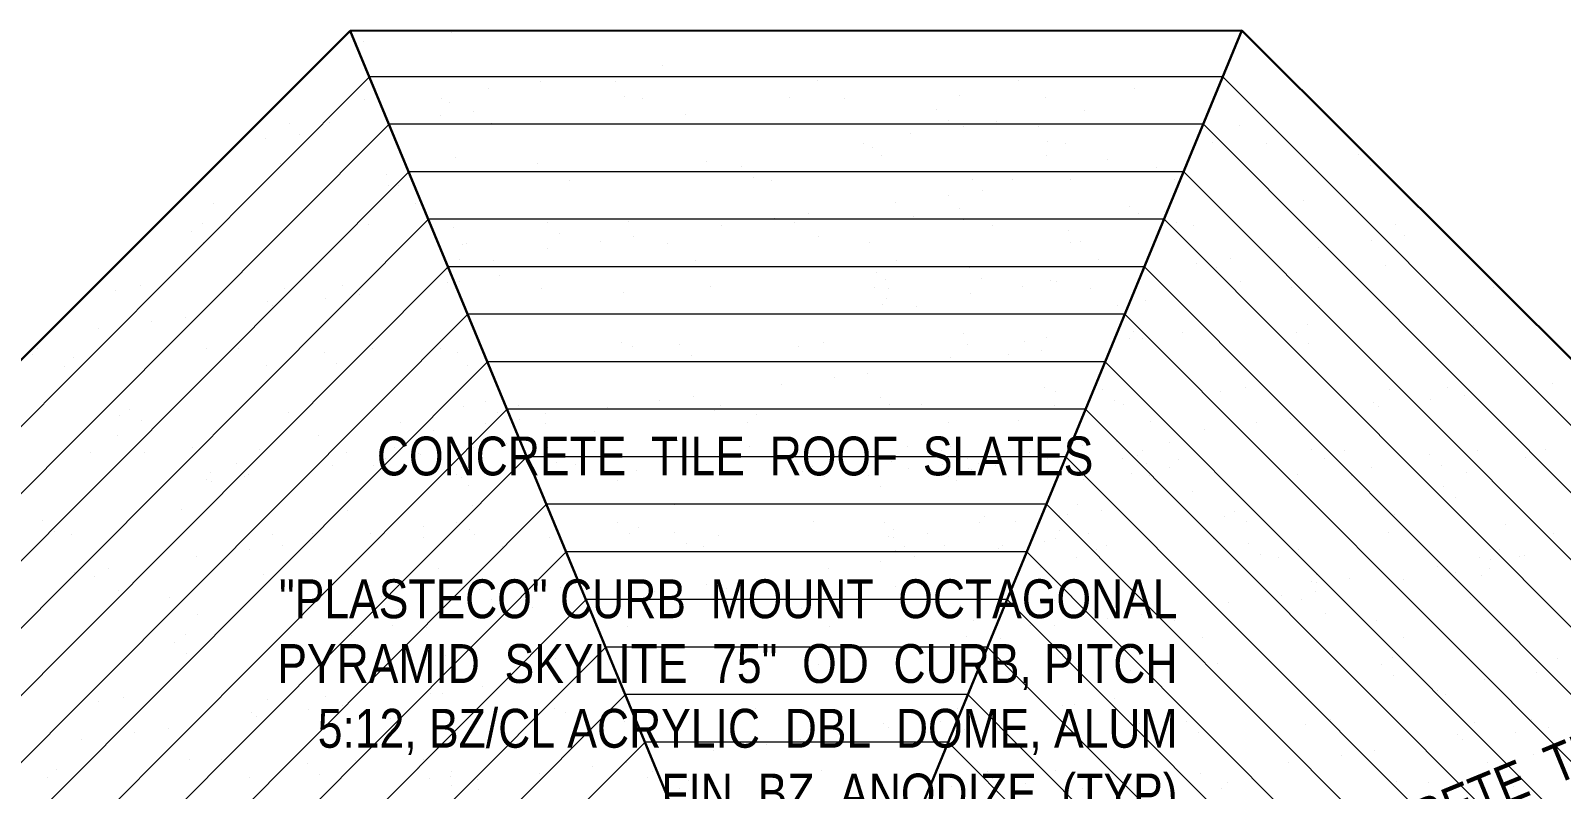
# Model space of a CAD drawing. Header units: inches. Extents: x 279 to 11006, y 233 to 7807.
# Drawn here: x 2671.3 to 3026.2, y 7631.5 to 7807.3 of the extents above; entities that cross this region are included whole.
import ezdxf

# ---------------------------------------------------------------- set-up
doc = ezdxf.new("R2010")
doc.units = ezdxf.units.IN
doc.header["$MEASUREMENT"] = 0
doc.linetypes.add('HIDDEN', pattern=[0.375, 0.25, -0.125])
doc.layers.add('ROOF LINE', color=7, linetype='Continuous', lineweight=30)
doc.layers.add('ROOFLINE', color=7, linetype='HIDDEN', lineweight=30)
doc.styles.add('ARCHENT', font='technical.ttf', dxfattribs={"height": 6})

msp = doc.modelspace()

# ---------------------------------------------------------------- linework, layer by layer
at = {"layer": 'ROOF LINE'}
for p, q in [((2599.04, 7661), (2745.41, 7807.27)), ((2745.41, 7807.27), (2952.16, 7807.28)), ((2952.16, 7807.28), (3098.73, 7661.15))]:
    msp.add_line(p, q, dxfattribs=at)
at = {"layer": 'ROOF LINE', "color": 93}
for p, q in [((2832.76, 7596.54), (2745.41, 7807.27)), ((2865.07, 7596.56), (2952.16, 7807.28))]:
    msp.add_line(p, q, dxfattribs=at)
at = {"layer": 'ROOF LINE', "color": 93, "lineweight": 9}
for p, q in [((2610.06, 7656.44), (2749.84, 7796.6)), ((2947.75, 7796.61), (2749.84, 7796.6)), ((2947.75, 7796.61), (3087.58, 7656.52)), ((2621.06, 7651.88), (2754.4, 7785.59)), ((2943.2, 7785.6), (2754.4, 7785.59)), ((2943.2, 7785.6), (3076.59, 7651.96)), ((2632.06, 7647.33), (2758.96, 7774.58)), ((2938.65, 7774.59), (2758.96, 7774.58)), ((2938.65, 7774.59), (3065.6, 7647.41)), ((2643.06, 7642.78), (2763.53, 7763.57)), ((2934.1, 7763.58), (2763.53, 7763.57)), ((2934.1, 7763.58), (3054.61, 7642.85)), ((2654.06, 7638.22), (2768.09, 7752.56)), ((2929.55, 7752.57), (2768.09, 7752.56)), ((2929.55, 7752.57), (3043.62, 7638.29)), ((2665.06, 7633.67), (2772.65, 7741.55)), ((2925, 7741.56), (2772.65, 7741.55)), ((2925, 7741.56), (3032.64, 7633.73)), ((2676.06, 7629.11), (2777.22, 7730.54)), ((2920.45, 7730.55), (2777.22, 7730.54)), ((2920.45, 7730.55), (3021.65, 7629.17)), ((2687.06, 7624.56), (2781.78, 7719.54)), ((2915.9, 7719.54), (2781.78, 7719.54)), ((2915.9, 7719.54), (3010.66, 7624.61)), ((2698.06, 7620), (2786.34, 7708.53)), ((2911.35, 7708.53), (2786.34, 7708.53)), ((2911.35, 7708.53), (2999.67, 7620.05)), ((2709.06, 7615.45), (2790.91, 7697.52)), ((2906.8, 7697.52), (2790.91, 7697.52)), ((2906.8, 7697.52), (2988.68, 7615.5)), ((2720.07, 7610.9), (2795.47, 7686.51)), ((2902.25, 7686.51), (2795.47, 7686.51)), ((2902.25, 7686.51), (2977.69, 7610.94)), ((2731.08, 7606.29), (2800.08, 7675.49)), ((2897.7, 7675.49), (2800.08, 7675.49)), ((2897.7, 7675.49), (2966.69, 7606.37)), ((2742.08, 7601.74), (2804.62, 7664.45)), ((2893.13, 7664.45), (2804.62, 7664.45)), ((2893.13, 7664.45), (2955.67, 7601.8)), ((2753.09, 7597.19), (2809.18, 7653.44)), ((2888.58, 7653.44), (2809.18, 7653.44)), ((2888.58, 7653.44), (2944.68, 7597.24)), ((2764.09, 7592.64), (2813.74, 7642.43)), ((2884.03, 7642.43), (2813.74, 7642.43)), ((2884.03, 7642.43), (2933.69, 7592.69))]:
    msp.add_line(p, q, dxfattribs=at)
at = {"layer": 'ROOFLINE', "color": 7, "linetype": 'Continuous', "lineweight": 25, "ltscale": 100}
for p, q in [((2768.83, 7806.85), (2768.83, 7806.85)), ((2748.37, 7804.81), (2748.37, 7804.81)), ((2817.72, 7799.24), (2817.72, 7799.24)), ((2789.54, 7795.52), (2789.54, 7795.52)), ((2797.35, 7796.55), (2797.35, 7796.55)), ((2806.92, 7795.58), (2806.92, 7795.58)), ((2853.63, 7795.66), (2853.63, 7795.66)), ((2900.34, 7795.75), (2900.34, 7795.75)), ((2748.6, 7791.33), (2748.6, 7791.33)), ((2766.53, 7791.46), (2766.53, 7791.46)), ((2777.35, 7793.92), (2777.35, 7793.92)), ((2808.97, 7791.98), (2808.97, 7791.98)), ((2813.24, 7791.55), (2813.24, 7791.55)), ((2847.35, 7791.8), (2847.35, 7791.8)), ((2859.95, 7791.64), (2859.95, 7791.64)), ((2886.61, 7792.3), (2886.61, 7792.3)), ((2906.67, 7791.72), (2906.67, 7791.72)), ((2927.12, 7793.77), (2927.12, 7793.77)), ((2766.21, 7787.55), (2766.21, 7787.55)), ((2768.46, 7790.52), (2768.46, 7790.52)), ((2774.02, 7788.57), (2774.02, 7788.57)), ((2823.11, 7787.85), (2823.11, 7787.85)), ((2881.25, 7789.06), (2881.25, 7789.06)), ((2915.7, 7788.8), (2915.7, 7788.8)), ((2731.39, 7785.78), (2731.39, 7785.78)), ((2740.66, 7785.94), (2740.66, 7785.94)), ((2754.01, 7785.94), (2754.01, 7785.94)), ((2778.1, 7785.87), (2778.1, 7785.87)), ((2884.02, 7786.53), (2884.02, 7786.53)), ((2887.51, 7785.09), (2887.51, 7785.09)), ((2895.32, 7786.11), (2895.32, 7786.11)), ((2904.89, 7785.14), (2904.89, 7785.14)), ((2951.6, 7785.23), (2951.6, 7785.23)), ((2725.83, 7782.23), (2725.83, 7782.23)), ((2733.64, 7783.26), (2733.64, 7783.26)), ((2864.5, 7781.02), (2864.5, 7781.02)), ((2875.32, 7783.48), (2875.32, 7783.48)), ((2906.95, 7781.55), (2906.95, 7781.55)), ((2911.21, 7781.11), (2911.21, 7781.11)), ((2945.32, 7781.36), (2945.32, 7781.36)), ((2957.93, 7781.2), (2957.93, 7781.2)), ((2769.78, 7777.95), (2769.78, 7777.95)), ((2828.01, 7776.96), (2828.01, 7776.96)), ((2866.43, 7780.09), (2866.43, 7780.09)), ((2868.52, 7778.42), (2868.52, 7778.42)), ((2906.89, 7778.24), (2906.89, 7778.24)), ((2921.09, 7777.42), (2921.09, 7777.42)), ((2979.23, 7778.62), (2979.23, 7778.62)), ((2729.26, 7776.49), (2729.26, 7776.49)), ((2753.71, 7773.98), (2753.71, 7773.98)), ((2778.02, 7774.69), (2778.02, 7774.69)), ((2788.74, 7776.46), (2788.74, 7776.46)), ((2836.16, 7775.9), (2836.16, 7775.9)), ((2838.93, 7773.36), (2838.93, 7773.36)), ((2924.5, 7774.46), (2924.5, 7774.46)), ((2932.31, 7775.49), (2932.31, 7775.49)), ((2981.99, 7776.09), (2981.99, 7776.09)), ((2754.16, 7771.28), (2754.16, 7771.28)), ((2756.47, 7771.44), (2756.47, 7771.44)), ((2796.26, 7772.52), (2796.26, 7772.52)), ((2842.97, 7772.61), (2842.97, 7772.61)), ((2889.68, 7772.7), (2889.68, 7772.7)), ((2891.93, 7770.17), (2891.93, 7770.17)), ((2898.95, 7772.85), (2898.95, 7772.85)), ((2912.31, 7772.85), (2912.31, 7772.85)), ((2936.4, 7772.78), (2936.4, 7772.78)), ((2713.78, 7767.16), (2713.78, 7767.16)), ((2760.49, 7767.25), (2760.49, 7767.25)), ((2871.93, 7767.54), (2871.93, 7767.54)), ((2884.13, 7769.14), (2884.13, 7769.14)), ((2886.72, 7766.02), (2886.72, 7766.02)), ((2925.98, 7766.52), (2925.98, 7766.52)), ((2966.49, 7767.99), (2966.49, 7767.99)), ((2711.17, 7762.61), (2711.17, 7762.61)), ((2791.07, 7762.73), (2791.07, 7762.73)), ((2809.92, 7763.08), (2809.92, 7763.08)), ((2843.75, 7763.83), (2843.75, 7763.83)), ((2848.29, 7762.9), (2848.29, 7762.9)), ((2851.56, 7764.85), (2851.56, 7764.85)), ((2875.99, 7764.25), (2875.99, 7764.25)), ((2887.56, 7763.4), (2887.56, 7763.4)), ((2928.07, 7764.86), (2928.07, 7764.86)), ((2934.14, 7765.46), (2934.14, 7765.46)), ((2936.9, 7762.92), (2936.9, 7762.92)), ((2708.62, 7760.81), (2708.62, 7760.81)), ((2749.55, 7762.43), (2749.55, 7762.43)), ((2769.41, 7761.62), (2769.41, 7761.62)), ((2793.84, 7760.2), (2793.84, 7760.2)), ((2811.18, 7759.54), (2811.18, 7759.54)), ((2831.55, 7762.22), (2831.55, 7762.22)), ((2853.86, 7759.68), (2853.86, 7759.68)), ((2894.23, 7762.08), (2894.23, 7762.08)), ((2912, 7760.89), (2912, 7760.89)), ((2940.95, 7762.17), (2940.95, 7762.17)), ((2987.66, 7762.26), (2987.66, 7762.26)), ((2989.91, 7759.73), (2989.91, 7759.73)), ((2996.92, 7762.41), (2996.92, 7762.41)), ((2711.38, 7758.28), (2711.38, 7758.28)), ((2771.4, 7757.76), (2771.4, 7757.76)), ((2772.32, 7757.93), (2772.32, 7757.93)), ((2791.18, 7756.9), (2791.18, 7756.9)), ((2803.37, 7758.51), (2803.37, 7758.51)), ((2819.03, 7758.02), (2819.03, 7758.02)), ((2865.74, 7758.1), (2865.74, 7758.1)), ((2912.46, 7758.19), (2912.46, 7758.19)), ((2914.76, 7758.36), (2914.76, 7758.36)), ((2969.9, 7757.1), (2969.9, 7757.1)), ((2982.1, 7758.7), (2982.1, 7758.7)), ((2770.8, 7754.22), (2770.8, 7754.22)), ((2778.65, 7753.9), (2778.65, 7753.9)), ((2825.36, 7753.99), (2825.36, 7753.99)), ((2872.07, 7754.07), (2872.07, 7754.07)), ((2889.04, 7752.29), (2889.04, 7752.29)), ((2907.89, 7752.64), (2907.89, 7752.64)), ((2918.78, 7754.16), (2918.78, 7754.16)), ((2941.72, 7753.39), (2941.72, 7753.39)), ((2946.26, 7752.46), (2946.26, 7752.46)), ((2949.53, 7754.42), (2949.53, 7754.42)), ((2985.53, 7752.96), (2985.53, 7752.96)), ((2767.85, 7748.92), (2767.85, 7748.92)), ((2770.72, 7749.05), (2770.72, 7749.05)), ((2780.04, 7750.53), (2780.04, 7750.53)), ((2867.38, 7751.18), (2867.38, 7751.18)), ((2869.47, 7749.52), (2869.47, 7749.52)), ((2891.81, 7749.76), (2891.81, 7749.76)), ((2907.84, 7749.34), (2907.84, 7749.34)), ((2909.15, 7749.1), (2909.15, 7749.1)), ((2929.53, 7751.78), (2929.53, 7751.78)), ((2951.83, 7749.24), (2951.83, 7749.24)), ((2690.94, 7747.08), (2690.94, 7747.08)), ((2696.8, 7748.14), (2696.8, 7748.14)), ((2730.21, 7747.59), (2730.21, 7747.59)), ((2739.66, 7745.21), (2739.66, 7745.21)), ((2743.51, 7748.22), (2743.51, 7748.22)), ((2747.47, 7746.24), (2747.47, 7746.24)), ((2789.69, 7747.56), (2789.69, 7747.56)), ((2808.77, 7746.52), (2808.77, 7746.52)), ((2828.95, 7748.06), (2828.95, 7748.06)), ((2866.91, 7747.73), (2866.91, 7747.73)), ((2869.67, 7745.19), (2869.67, 7745.19)), ((2870.29, 7747.49), (2870.29, 7747.49)), ((2889.15, 7746.46), (2889.15, 7746.46)), ((2901.35, 7748.07), (2901.35, 7748.07)), ((2917.01, 7747.58), (2917.01, 7747.58)), ((2963.72, 7747.67), (2963.72, 7747.67)), ((3010.43, 7747.75), (3010.43, 7747.75)), ((2726.31, 7744.6), (2726.31, 7744.6)), ((2727.47, 7743.61), (2727.47, 7743.61)), ((2868.78, 7743.78), (2868.78, 7743.78)), ((2876.62, 7743.46), (2876.62, 7743.46)), ((2923.33, 7743.55), (2923.33, 7743.55)), ((2929.69, 7744.68), (2929.69, 7744.68)), ((2970.04, 7743.64), (2970.04, 7743.64)), ((2687.09, 7738.29), (2687.09, 7738.29)), ((2699.29, 7739.9), (2699.29, 7739.9)), ((2707.1, 7740.92), (2707.1, 7740.92)), ((2926.93, 7737.62), (2926.93, 7737.62)), ((2967.44, 7739.08), (2967.44, 7739.08)), ((3005.81, 7738.9), (3005.81, 7738.9)), ((2808.38, 7734.96), (2808.38, 7734.96)), ((2810.87, 7734.18), (2810.87, 7734.18)), ((2821.82, 7734.56), (2821.82, 7734.56)), ((2855.09, 7735.05), (2855.09, 7735.05)), ((2887.66, 7737.12), (2887.66, 7737.12)), ((2888.5, 7734.5), (2888.5, 7734.5)), ((2901.8, 7735.14), (2901.8, 7735.14)), ((2906.74, 7736.08), (2906.74, 7736.08)), ((2926.14, 7735.84), (2926.14, 7735.84)), ((2929.01, 7735.96), (2929.01, 7735.96)), ((2938.33, 7737.44), (2938.33, 7737.44)), ((2964.88, 7737.29), (2964.88, 7737.29)), ((2967.65, 7734.75), (2967.65, 7734.75)), ((2671.61, 7732.24), (2671.61, 7732.24)), ((2672.86, 7733.54), (2672.86, 7733.54)), ((2681.22, 7731.43), (2681.22, 7731.43)), ((2712.12, 7733.71), (2712.12, 7733.71)), ((2719.57, 7733.63), (2719.57, 7733.63)), ((2739.36, 7732.64), (2739.36, 7732.64)), ((2750.49, 7733.52), (2750.49, 7733.52)), ((2766.28, 7733.72), (2766.28, 7733.72)), ((2770.35, 7732.72), (2770.35, 7732.72)), ((2824.58, 7732.02), (2824.58, 7732.02)), ((2849.24, 7734), (2849.24, 7734)), ((2884.6, 7731.51), (2884.6, 7731.51)), ((2885.76, 7730.52), (2885.76, 7730.52)), ((2897.96, 7732.13), (2897.96, 7732.13)), ((2905.76, 7733.16), (2905.76, 7733.16)), ((2679.18, 7729.51), (2679.18, 7729.51)), ((2725.89, 7729.6), (2725.89, 7729.6)), ((2742.13, 7730.11), (2742.13, 7730.11)), ((2772.61, 7729.69), (2772.61, 7729.69)), ((2865.39, 7727.84), (2865.39, 7727.84)), ((2845.39, 7725.2), (2845.39, 7725.2)), ((2857.58, 7726.81), (2857.58, 7726.81)), ((2906.35, 7724.52), (2906.35, 7724.52)), ((2908.84, 7723.74), (2908.84, 7723.74)), ((2919.79, 7724.12), (2919.79, 7724.12)), ((2947.21, 7723.56), (2947.21, 7723.56)), ((2953.06, 7724.61), (2953.06, 7724.61)), ((2986.47, 7724.06), (2986.47, 7724.06)), ((2999.77, 7724.7), (2999.77, 7724.7)), ((3024.11, 7725.4), (3024.11, 7725.4)), ((2771.67, 7720.14), (2771.67, 7720.14)), ((2776.73, 7721.39), (2776.73, 7721.39)), ((2784.44, 7720.37), (2784.44, 7720.37)), ((2805.01, 7719.89), (2805.01, 7719.89)), ((2817.2, 7721.49), (2817.2, 7721.49)), ((2825.01, 7722.52), (2825.01, 7722.52)), ((2831.15, 7720.46), (2831.15, 7720.46)), ((2868.33, 7722.28), (2868.33, 7722.28)), ((2870.41, 7720.62), (2870.41, 7720.62)), ((2877.86, 7720.54), (2877.86, 7720.54)), ((2908.79, 7720.44), (2908.79, 7720.44)), ((2922.55, 7721.59), (2922.55, 7721.59)), ((2924.57, 7720.63), (2924.57, 7720.63)), ((2982.58, 7721.07), (2982.58, 7721.07)), ((2983.73, 7720.08), (2983.73, 7720.08)), ((2995.93, 7721.69), (2995.93, 7721.69)), ((3003.74, 7722.72), (3003.74, 7722.72)), ((2691.89, 7718.18), (2691.89, 7718.18)), ((2694.27, 7719.47), (2694.27, 7719.47)), ((2697.03, 7716.94), (2697.03, 7716.94)), ((2731.15, 7718.68), (2731.15, 7718.68)), ((2757.06, 7716.43), (2757.06, 7716.43)), ((2779.49, 7718.86), (2779.49, 7718.86)), ((2784.64, 7717.2), (2784.64, 7717.2)), ((2790.64, 7718.66), (2790.64, 7718.66)), ((2790.76, 7716.34), (2790.76, 7716.34)), ((2829.9, 7719.16), (2829.9, 7719.16)), ((2837.47, 7716.43), (2837.47, 7716.43)), ((2839.51, 7718.34), (2839.51, 7718.34)), ((2884.19, 7716.51), (2884.19, 7716.51)), ((2897.65, 7719.55), (2897.65, 7719.55)), ((2900.42, 7717.02), (2900.42, 7717.02)), ((2930.9, 7716.6), (2930.9, 7716.6)), ((2955.55, 7716.37), (2955.55, 7716.37)), ((2963.36, 7717.4), (2963.36, 7717.4)), ((2691.42, 7713.47), (2691.42, 7713.47)), ((2738.13, 7713.55), (2738.13, 7713.55)), ((2764.63, 7714.57), (2764.63, 7714.57)), ((2776.83, 7716.18), (2776.83, 7716.18)), ((2802.05, 7714.39), (2802.05, 7714.39)), ((2943.36, 7714.77), (2943.36, 7714.77)), ((2685.14, 7709.6), (2685.14, 7709.6)), ((2697.75, 7709.44), (2697.75, 7709.44)), ((2708.91, 7710.57), (2708.91, 7710.57)), ((2724.4, 7710.11), (2724.4, 7710.11)), ((2744.46, 7709.52), (2744.46, 7709.52)), ((2755.62, 7710.66), (2755.62, 7710.66)), ((2761.3, 7709.23), (2761.3, 7709.23)), ((2764.91, 7711.57), (2764.91, 7711.57)), ((2773.87, 7710.68), (2773.87, 7710.68)), ((2781.68, 7711.71), (2781.68, 7711.71)), ((2791.24, 7710.74), (2791.24, 7710.74)), ((2837.96, 7710.82), (2837.96, 7710.82)), ((2874.7, 7710.95), (2874.7, 7710.95)), ((2882.41, 7709.93), (2882.41, 7709.93)), ((2884.67, 7710.91), (2884.67, 7710.91)), ((2902.98, 7709.45), (2902.98, 7709.45)), ((2915.18, 7711.05), (2915.18, 7711.05)), ((2922.98, 7712.08), (2922.98, 7712.08)), ((2929.12, 7710.02), (2929.12, 7710.02)), ((2935.29, 7711.79), (2935.29, 7711.79)), ((2968.39, 7710.18), (2968.39, 7710.18)), ((2975.83, 7710.1), (2975.83, 7710.1)), ((3006.76, 7710), (3006.76, 7710)), ((3022.55, 7710.19), (3022.55, 7710.19)), ((2719.05, 7706.87), (2719.05, 7706.87)), ((2741.3, 7706.59), (2741.3, 7706.59)), ((2750.86, 7706.62), (2750.86, 7706.62)), ((2752.79, 7705.68), (2752.79, 7705.68)), ((2753.5, 7708.2), (2753.5, 7708.2)), ((2761.67, 7709.08), (2761.67, 7709.08)), ((2793.3, 7707.14), (2793.3, 7707.14)), ((2797.57, 7706.71), (2797.57, 7706.71)), ((2831.67, 7706.96), (2831.67, 7706.96)), ((2844.28, 7706.79), (2844.28, 7706.79)), ((2852.56, 7706.39), (2852.56, 7706.39)), ((2870.94, 7707.46), (2870.94, 7707.46)), ((2874.8, 7705.74), (2874.8, 7705.74)), ((2877.46, 7708.42), (2877.46, 7708.42)), ((2882.61, 7706.77), (2882.61, 7706.77)), ((2888.61, 7708.22), (2888.61, 7708.22)), ((2888.73, 7705.9), (2888.73, 7705.9)), ((2890.99, 7706.88), (2890.99, 7706.88)), ((2894.92, 7706.47), (2894.92, 7706.47)), ((2907.11, 7708.08), (2907.11, 7708.08)), ((2911.45, 7708.92), (2911.45, 7708.92)), ((2914.92, 7709.11), (2914.92, 7709.11)), ((2924.49, 7708.13), (2924.49, 7708.13)), ((2927.87, 7708.72), (2927.87, 7708.72)), ((2929.96, 7707.06), (2929.96, 7707.06)), ((2935.45, 7705.99), (2935.45, 7705.99)), ((2937.48, 7707.91), (2937.48, 7707.91)), ((2971.2, 7708.22), (2971.2, 7708.22)), ((2982.16, 7706.07), (2982.16, 7706.07)), ((2995.63, 7709.12), (2995.63, 7709.12)), ((2998.39, 7706.58), (2998.39, 7706.58)), ((3017.91, 7708.3), (3017.91, 7708.3)), ((2672.55, 7703.34), (2672.55, 7703.34)), ((2711.96, 7703.26), (2711.96, 7703.26)), ((2713.07, 7704.8), (2713.07, 7704.8)), ((2713.12, 7702.88), (2713.12, 7702.88)), ((2720.93, 7703.91), (2720.93, 7703.91)), ((2721.81, 7704.33), (2721.81, 7704.33)), ((2751.44, 7704.62), (2751.44, 7704.62)), ((2770.11, 7704.47), (2770.11, 7704.47)), ((2771.3, 7703.82), (2771.3, 7703.82)), ((2794.42, 7705.18), (2794.42, 7705.18)), ((2807.44, 7703.01), (2807.44, 7703.01)), ((2811.81, 7705.28), (2811.81, 7705.28)), ((2850.18, 7705.09), (2850.18, 7705.09)), ((2855.33, 7703.85), (2855.33, 7703.85)), ((2862.61, 7704.13), (2862.61, 7704.13)), ((2865.58, 7704.22), (2865.58, 7704.22)), ((2884.1, 7704.01), (2884.1, 7704.01)), ((2886.03, 7703.08), (2886.03, 7703.08)), ((2889.45, 7705.6), (2889.45, 7705.6)), ((2915.35, 7703.34), (2915.35, 7703.34)), ((2926.54, 7704.54), (2926.54, 7704.54)), ((2930.81, 7704.1), (2930.81, 7704.1)), ((2964.92, 7704.35), (2964.92, 7704.35)), ((2977.52, 7704.19), (2977.52, 7704.19)), ((3004.18, 7704.86), (3004.18, 7704.86)), ((3024.24, 7704.27), (3024.24, 7704.27)), ((2772.87, 7701.94), (2772.87, 7701.94)), ((2868.35, 7701.69), (2868.35, 7701.69)), ((2940.68, 7700.41), (2940.68, 7700.41)), ((2998.82, 7701.62), (2998.82, 7701.62)), ((3001.59, 7699.08), (3001.59, 7699.08)), ((2706.31, 7696.23), (2706.31, 7696.23)), ((2744.68, 7696.04), (2744.68, 7696.04)), ((2773.78, 7697.31), (2773.78, 7697.31)), ((2820.49, 7697.4), (2820.49, 7697.4)), ((2867.2, 7697.49), (2867.2, 7697.49)), ((2911.79, 7695.11), (2911.79, 7695.11)), ((2913.92, 7697.57), (2913.92, 7697.57)), ((2919.6, 7696.14), (2919.6, 7696.14)), ((2950.53, 7695.95), (2950.53, 7695.95)), ((2987.42, 7695.16), (2987.42, 7695.16)), ((2673.95, 7693.7), (2673.95, 7693.7)), ((2762.29, 7692.26), (2762.29, 7692.26)), ((2770.1, 7693.29), (2770.1, 7693.29)), ((2773.07, 7691.62), (2773.07, 7691.62)), ((2807.47, 7693.22), (2807.47, 7693.22)), ((2812.34, 7692.12), (2812.34, 7692.12)), ((2852.85, 7693.58), (2852.85, 7693.58)), ((2869.27, 7693.38), (2869.27, 7693.38)), ((2871.36, 7691.72), (2871.36, 7691.72)), ((2891.22, 7693.4), (2891.22, 7693.4)), ((2892.39, 7694.74), (2892.39, 7694.74)), ((2899.59, 7693.51), (2899.59, 7693.51)), ((2909.73, 7691.53), (2909.73, 7691.53)), ((2909.79, 7694.84), (2909.79, 7694.84)), ((2948.16, 7694.66), (2948.16, 7694.66)), ((2953.3, 7693.42), (2953.3, 7693.42)), ((3013.32, 7692.9), (3013.32, 7692.9)), ((2676.72, 7691.17), (2676.72, 7691.17)), ((2680.76, 7690.41), (2680.76, 7690.41)), ((2727.48, 7690.5), (2727.48, 7690.5)), ((2729.72, 7687.97), (2729.72, 7687.97)), ((2736.74, 7690.65), (2736.74, 7690.65)), ((2750.1, 7690.66), (2750.1, 7690.66)), ((2762.35, 7689.84), (2762.35, 7689.84)), ((2774.19, 7690.59), (2774.19, 7690.59)), ((2791.58, 7689.75), (2791.58, 7689.75)), ((2810.24, 7690.69), (2810.24, 7690.69)), ((2820.49, 7691.05), (2820.49, 7691.05)), ((2823.26, 7688.52), (2823.26, 7688.52)), ((2830.85, 7690.26), (2830.85, 7690.26)), ((2870.26, 7690.17), (2870.26, 7690.17)), ((2871.41, 7689.79), (2871.41, 7689.79)), ((2879.22, 7690.82), (2879.22, 7690.82)), ((2883.28, 7688.01), (2883.28, 7688.01)), ((2896.63, 7688.01), (2896.63, 7688.01)), ((2906.31, 7689.01), (2906.31, 7689.01)), ((2908.83, 7689.62), (2908.83, 7689.62)), ((2916.64, 7690.65), (2916.64, 7690.65)), ((2920.72, 7687.94), (2920.72, 7687.94)), ((2928.4, 7691.38), (2928.4, 7691.38)), ((2931.16, 7688.85), (2931.16, 7688.85)), ((2945.58, 7689.52), (2945.58, 7689.52)), ((2953.73, 7688.45), (2953.73, 7688.45)), ((2986.09, 7690.98), (2986.09, 7690.98)), ((3024.46, 7690.79), (3024.46, 7690.79)), ((2709.72, 7685.34), (2709.72, 7685.34)), ((2721.92, 7686.95), (2721.92, 7686.95)), ((2780.59, 7687.68), (2780.59, 7687.68)), ((2827.3, 7687.77), (2827.3, 7687.77)), ((2871.75, 7686.88), (2871.75, 7686.88)), ((2874.01, 7687.85), (2874.01, 7687.85)), ((2876.26, 7685.33), (2876.26, 7685.33)), ((2895.59, 7687.24), (2895.59, 7687.24)), ((2913.83, 7685.08), (2913.83, 7685.08)), ((2918.46, 7686.96), (2918.46, 7686.96)), ((2956.5, 7685.92), (2956.5, 7685.92)), ((2960.54, 7685.16), (2960.54, 7685.16)), ((2965.18, 7687.05), (2965.18, 7687.05)), ((3007.25, 7685.25), (3007.25, 7685.25)), ((3009.76, 7684.67), (3009.76, 7684.67)), ((3011.89, 7687.14), (3011.89, 7687.14)), ((3016.52, 7685.4), (3016.52, 7685.4)), ((3017.57, 7685.7), (3017.57, 7685.7)), ((2681.54, 7681.63), (2681.54, 7681.63)), ((2689.35, 7682.66), (2689.35, 7682.66)), ((2725.35, 7681.2), (2725.35, 7681.2)), ((2765.86, 7682.67), (2765.86, 7682.67)), ((2856.26, 7682.7), (2856.26, 7682.7)), ((2868.45, 7684.3), (2868.45, 7684.3)), ((2905.44, 7682.78), (2905.44, 7682.78)), ((2969.33, 7681.28), (2969.33, 7681.28)), ((2997.57, 7683.07), (2997.57, 7683.07)), ((3001.7, 7681.7), (3001.7, 7681.7)), ((3007.7, 7681.1), (3007.7, 7681.1)), ((3009.5, 7682.72), (3009.5, 7682.72)), ((2686.08, 7680.7), (2686.08, 7680.7)), ((2691.65, 7677.49), (2691.65, 7677.49)), ((2749.79, 7678.69), (2749.79, 7678.69)), ((2775.4, 7677.89), (2775.4, 7677.89)), ((2794.25, 7678.24), (2794.25, 7678.24)), ((2815.88, 7677.38), (2815.88, 7677.38)), ((2828.08, 7678.98), (2828.08, 7678.98)), ((2832.62, 7678.06), (2832.62, 7678.06)), ((2835.88, 7680.01), (2835.88, 7680.01)), ((2871.88, 7678.56), (2871.88, 7678.56)), ((2889.56, 7679.32), (2889.56, 7679.32)), ((2908.21, 7680.25), (2908.21, 7680.25)), ((2912.4, 7680.02), (2912.4, 7680.02)), ((2928.82, 7679.82), (2928.82, 7679.82)), ((2968.23, 7679.74), (2968.23, 7679.74)), ((2969.13, 7677.41), (2969.13, 7677.41)), ((2969.38, 7679.36), (2969.38, 7679.36)), ((2977.19, 7680.38), (2977.19, 7680.38)), ((2989.5, 7680.09), (2989.5, 7680.09)), ((2703.54, 7675.91), (2703.54, 7675.91)), ((2750.25, 7675.99), (2750.25, 7675.99)), ((2752.56, 7676.16), (2752.56, 7676.16)), ((2753.73, 7676.78), (2753.73, 7676.78)), ((2778.16, 7675.35), (2778.16, 7675.35)), ((2795.51, 7674.7), (2795.51, 7674.7)), ((2838.19, 7674.84), (2838.19, 7674.84)), ((2886.98, 7674.17), (2886.98, 7674.17)), ((2896.33, 7676.05), (2896.33, 7676.05)), ((2908.64, 7675.28), (2908.64, 7675.28)), ((2927.49, 7675.63), (2927.49, 7675.63)), ((2949.12, 7674.77), (2949.12, 7674.77)), ((2961.32, 7676.38), (2961.32, 7676.38)), ((2965.86, 7675.45), (2965.86, 7675.45)), ((3005.13, 7675.95), (3005.13, 7675.95)), ((2709.86, 7671.88), (2709.86, 7671.88)), ((2756.57, 7671.96), (2756.57, 7671.96)), ((2756.65, 7673.09), (2756.65, 7673.09)), ((2775.51, 7672.06), (2775.51, 7672.06)), ((2787.7, 7673.67), (2787.7, 7673.67)), ((2803.36, 7673.17), (2803.36, 7673.17)), ((2850.07, 7673.26), (2850.07, 7673.26)), ((2889.89, 7670.48), (2889.89, 7670.48)), ((2896.78, 7673.35), (2896.78, 7673.35)), ((2899.09, 7673.52), (2899.09, 7673.52)), ((2911.41, 7672.75), (2911.41, 7672.75)), ((2920.94, 7671.06), (2920.94, 7671.06)), ((2928.75, 7672.09), (2928.75, 7672.09)), ((2936.6, 7670.57), (2936.6, 7670.57)), ((2971.43, 7672.24), (2971.43, 7672.24)), ((2983.31, 7670.66), (2983.31, 7670.66)), ((2707.26, 7667.32), (2707.26, 7667.32)), ((2745.63, 7667.14), (2745.63, 7667.14)), ((2755.13, 7669.38), (2755.13, 7669.38)), ((2762.97, 7669.06), (2762.97, 7669.06)), ((2809.69, 7669.15), (2809.69, 7669.15)), ((2856.4, 7669.23), (2856.4, 7669.23)), ((2888.37, 7666.77), (2888.37, 7666.77)), ((2903.11, 7669.32), (2903.11, 7669.32)), ((2908.75, 7669.46), (2908.75, 7669.46)), ((2989.64, 7666.63), (2989.64, 7666.63)), ((2704.7, 7665.53), (2704.7, 7665.53)), ((2813.28, 7663.22), (2813.28, 7663.22)), ((2853.8, 7664.68), (2853.8, 7664.68)), ((2892.17, 7664.5), (2892.17, 7664.5)), ((2896.22, 7666.45), (2896.22, 7666.45)), ((2942.93, 7666.54), (2942.93, 7666.54)), ((2707.46, 7662.99), (2707.46, 7662.99)), ((2767.49, 7662.48), (2767.49, 7662.48)), ((2774.02, 7662.72), (2774.02, 7662.72)), ((2793.09, 7661.67), (2793.09, 7661.67)), ((2851.24, 7662.88), (2851.24, 7662.88)), ((2854, 7660.35), (2854, 7660.35)), ((2907.26, 7660.11), (2907.26, 7660.11)), ((2914.02, 7659.84), (2914.02, 7659.84)), ((2946.52, 7660.61), (2946.52, 7660.61)), ((2984.48, 7660.28), (2984.48, 7660.28)), ((2987.04, 7662.07), (2987.04, 7662.07)), ((3025.41, 7661.89), (3025.41, 7661.89)), ((2926.34, 7659.07), (2926.34, 7659.07)), ((2987.24, 7657.74), (2987.24, 7657.74)), ((3008.34, 7656.92), (3008.34, 7656.92)), ((3020.53, 7658.52), (3020.53, 7658.52)), ((2692.88, 7652.85), (2692.88, 7652.85)), ((2739.59, 7652.94), (2739.59, 7652.94)), ((2763.93, 7653.64), (2763.93, 7653.64)), ((2766.81, 7653.76), (2766.81, 7653.76)), ((2776.13, 7655.25), (2776.13, 7655.25)), ((2922.66, 7652.6), (2922.66, 7652.6)), ((2997.52, 7654.46), (2997.52, 7654.46)), ((2999.45, 7653.52), (2999.45, 7653.52)), ((2687.03, 7651.8), (2687.03, 7651.8)), ((2722.4, 7649.31), (2722.4, 7649.31)), ((2726.29, 7652.3), (2726.29, 7652.3)), ((2735.75, 7649.93), (2735.75, 7649.93)), ((2743.56, 7650.96), (2743.56, 7650.96)), ((2792.7, 7650.12), (2792.7, 7650.12)), ((2795.19, 7649.34), (2795.19, 7649.34)), ((2806.14, 7649.72), (2806.14, 7649.72)), ((2833.57, 7649.16), (2833.57, 7649.16)), ((2839.42, 7650.21), (2839.42, 7650.21)), ((2872.83, 7649.66), (2872.83, 7649.66)), ((2886.13, 7650.29), (2886.13, 7650.29)), ((2910.47, 7651), (2910.47, 7651)), ((2913.34, 7651.12), (2913.34, 7651.12)), ((2703.18, 7645.64), (2703.18, 7645.64)), ((2723.55, 7648.32), (2723.55, 7648.32)), ((2754.68, 7647.88), (2754.68, 7647.88)), ((2808.91, 7647.18), (2808.91, 7647.18)), ((2868.93, 7646.67), (2868.93, 7646.67)), ((2870.09, 7645.68), (2870.09, 7645.68)), ((2882.28, 7647.29), (2882.28, 7647.29)), ((2890.09, 7648.31), (2890.09, 7648.31)), ((2925.95, 7647.51), (2925.95, 7647.51)), ((2928.44, 7646.73), (2928.44, 7646.73)), ((2939.39, 7647.11), (2939.39, 7647.11)), ((2966.81, 7646.55), (2966.81, 7646.55)), ((2972.66, 7647.6), (2972.66, 7647.6)), ((3006.07, 7647.05), (3006.07, 7647.05)), ((3019.37, 7647.69), (3019.37, 7647.69)), ((3023.33, 7645.71), (3023.33, 7645.71)), ((2683.18, 7643.01), (2683.18, 7643.01)), ((2695.37, 7644.61), (2695.37, 7644.61)), ((2841.91, 7641.97), (2841.91, 7641.97)), ((2849.72, 7643), (2849.72, 7643)), ((2887.92, 7645.27), (2887.92, 7645.27)), ((2942.15, 7644.58), (2942.15, 7644.58)), ((3002.17, 7644.06), (3002.17, 7644.06)), ((3003.33, 7643.07), (3003.33, 7643.07)), ((3015.53, 7644.68), (3015.53, 7644.68)), ((2708.21, 7638.42), (2708.21, 7638.42)), ((2715.65, 7638.35), (2715.65, 7638.35)), ((2746.58, 7638.24), (2746.58, 7638.24)), ((2762.36, 7638.43), (2762.36, 7638.43)), ((2829.71, 7640.36), (2829.71, 7640.36)), ((2975.15, 7639.36), (2975.15, 7639.36)), ((2982.96, 7640.39), (2982.96, 7640.39)), ((3019.73, 7639.46), (3019.73, 7639.46)), ((2677.3, 7636.15), (2677.3, 7636.15)), ((2735.45, 7637.36), (2735.45, 7637.36)), ((2738.21, 7634.82), (2738.21, 7634.82)), ((2761.05, 7636.55), (2761.05, 7636.55)), ((2768.76, 7635.53), (2768.76, 7635.53)), ((2789.34, 7635.04), (2789.34, 7635.04)), ((2801.53, 7636.65), (2801.53, 7636.65)), ((2809.34, 7637.68), (2809.34, 7637.68)), ((2815.48, 7635.61), (2815.48, 7635.61)), ((2854.74, 7635.78), (2854.74, 7635.78)), ((2862.19, 7635.7), (2862.19, 7635.7)), ((2881.98, 7634.71), (2881.98, 7634.71)), ((2893.11, 7635.59), (2893.11, 7635.59)), ((2908.9, 7635.79), (2908.9, 7635.79)), ((2942.58, 7635.07), (2942.58, 7635.07)), ((2962.96, 7637.76), (2962.96, 7637.76)), ((3009.01, 7637.68), (3009.01, 7637.68)), ((2675.27, 7634.23), (2675.27, 7634.23)), ((2721.98, 7634.32), (2721.98, 7634.32)), ((2763.82, 7634.02), (2763.82, 7634.02)), ((2768.69, 7634.4), (2768.69, 7634.4)), ((2768.96, 7632.36), (2768.96, 7632.36)), ((2774.96, 7633.81), (2774.96, 7633.81)), ((2775.09, 7631.5), (2775.09, 7631.5)), ((2814.23, 7634.32), (2814.23, 7634.32)), ((2821.8, 7631.58), (2821.8, 7631.58)), ((2823.84, 7633.5), (2823.84, 7633.5)), ((2868.51, 7631.67), (2868.51, 7631.67)), ((2884.75, 7632.18), (2884.75, 7632.18)), ((2894.3, 7633.94), (2894.3, 7633.94)), ((2902.01, 7632.92), (2902.01, 7632.92)), ((2915.23, 7631.76), (2915.23, 7631.76)), ((2922.58, 7632.44), (2922.58, 7632.44)), ((2934.77, 7634.05), (2934.77, 7634.05)), ((2947.47, 7631.71), (2947.47, 7631.71)), ((2948.72, 7633.01), (2948.72, 7633.01)), ((2987.98, 7633.17), (2987.98, 7633.17)), ((2995.43, 7633.09), (2995.43, 7633.09)), ((3015.22, 7632.11), (3015.22, 7632.11))]:
    msp.add_line(p, q, dxfattribs=at)

# ---------------------------------------------------------------- texts
at = {"layer": 'ROOFLINE', "color": 7, "linetype": 'Continuous', "lineweight": 9, "ltscale": 0.5, "char_height": 9, "attachment_point": 9, "style": 'ARCHENT'}
for s, insert, rotation in [('CONCRETE  TILE  ROOF  SLATES', (2917.69, 7704.09), 0.0021), ('PRE -FORMED  CONCRETE  TILE  HIPS', (3072.53, 7651.99), 22.3794)]:
    msp.add_mtext(s, dxfattribs=dict(at, insert=insert, rotation=rotation))
at = {"layer": 'ROOFLINE', "color": 7, "linetype": 'Continuous', "lineweight": 20, "ltscale": 0.5, "insert": (2937.21, 7623.41), "char_height": 9, "attachment_point": 9, "rotation": 0.0021, "style": 'ARCHENT'}
msp.add_mtext('"PLASTECO" CURB  MOUNT  OCTAGONAL\\PPYRAMID  SKYLITE  75"  OD  CURB, PITCH \\P5:12, BZ/CL ACRYLIC  DBL  DOME, ALUM  \\PFIN  BZ  ANODIZE  (TYP)', dxfattribs=at)

doc.saveas('drawing.dxf')
